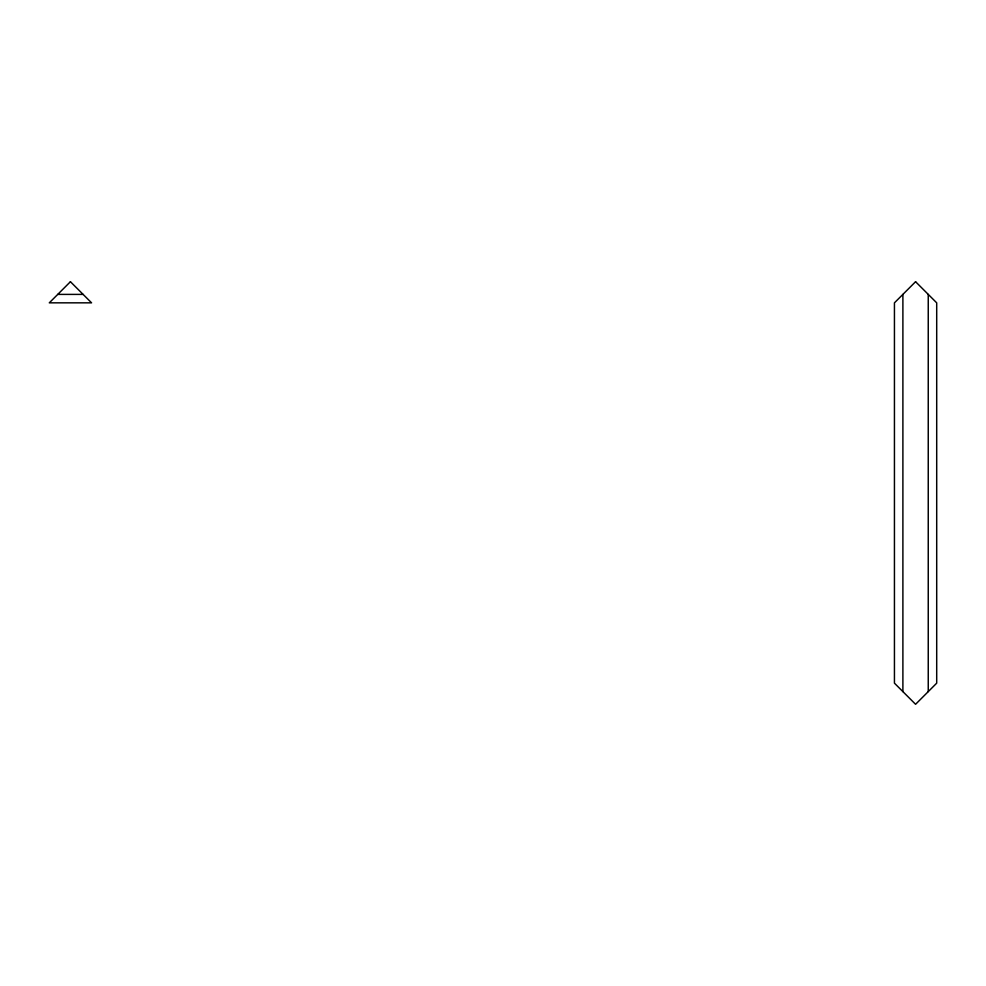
<?xml version="1.0" encoding="UTF-8"?>
<svg xmlns="http://www.w3.org/2000/svg" width="986" height="986" viewBox="0 0 986 986"><rect width="100%" height="100%" fill="white"/><g stroke="black" fill="none" stroke-linecap="round" stroke-linejoin="round"><path stroke-width="1.48" d="M57.755 294.395L83.107 294.395M928.245 294.395L928.245 691.605M902.893 294.395L902.893 691.605M70.425 281.713L49.3 302.838L91.562 302.838L70.425 281.713M915.575 281.713L894.438 302.838L894.438 683.162L915.575 704.287L936.7 683.162L936.7 302.838L915.575 281.713"/></g></svg>
